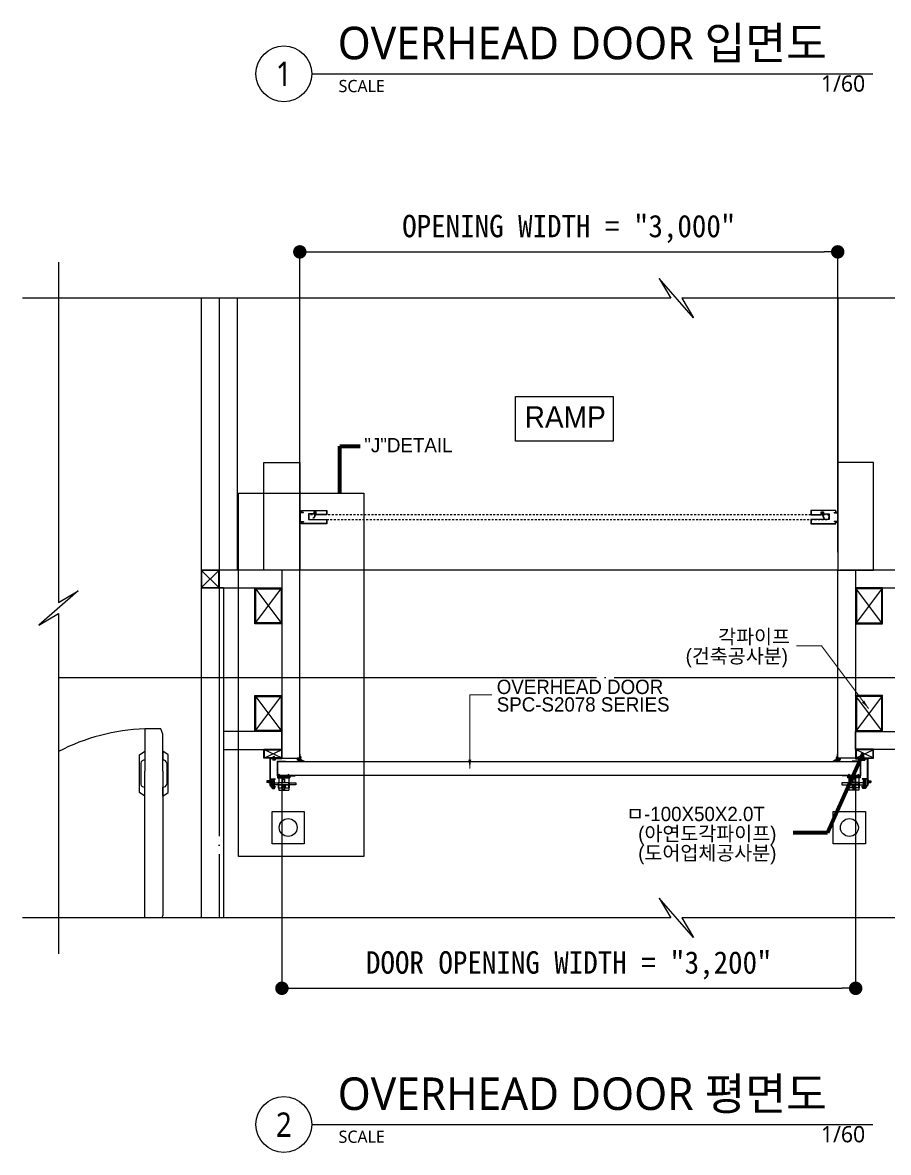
# Model space of a CAD drawing. Header units: millimetres. Extents: x 909 to 159266, y 137 to 21462.
# Drawn here: x 53636 to 58464, y 1711 to 8011 of the extents above; entities that cross this region are included whole.
import ezdxf
from ezdxf.enums import TextEntityAlignment as Align

# ---------------------------------------------------------------- set-up
doc = ezdxf.new("R2010")
doc.units = ezdxf.units.MM
doc.header["$LTSCALE"] = 50
doc.header["$MEASUREMENT"] = 0
for name, pattern in [('CEN', [62, 60, -1, 0, -1]), ('HIDDEN', [2, 1, -1]), ('지하2층 평면도 정화조변경안$0$HID', [2, 1.1, -0.9])]:
    doc.linetypes.add(name, pattern=pattern)
doc.layers.get('Defpoints').update_dxf_attribs({"color": 181})
for name, color, linetype in [('1212', 7, 'Continuous'), ('252', 252, 'Continuous'), ('3', 3, 'Continuous'), ('DIM', 7, 'Continuous'), ('HFC-23-파이프', 3, 'Continuous'), ('OHD Frame', 2, 'Continuous'), ('OHD Panel', 5, 'Continuous'), ('건축120130$0$MARK', 3, 'Continuous'), ('지하2층 평면도 정화조변경안$0$A-CEN', 1, 'CEN'), ('지하2층 평면도 정화조변경안$0$A-FLOR-FLIN-TYP2', 8, 'Continuous'), ('지하2층 평면도 정화조변경안$0$A-FLOR-GW', 6, 'Continuous'), ('지하2층 평면도 정화조변경안$0$A-FLOR-PANL', 6, 'Continuous'), ('지하2층 평면도 정화조변경안$0$A-FLOR-STUD', 9, 'Continuous'), ('지하2층 평면도 정화조변경안$0$A-ST-AXIS-CEN', 252, 'CEN'), ('지하2층 평면도 정화조변경안$0$A-볼라드', 8, 'Continuous'), ('지하2층 평면도 정화조변경안$0$ELE2', 3, 'Continuous'), ('지하2층 평면도 정화조변경안$0$XREF-PLAN$0$A-STEEL', 7, 'Continuous'), ('지하2층 평면도 정화조변경안$0$방열도어', 75, 'Continuous'), ('지하2층 평면도 정화조변경안$0$방화셔터', 11, 'Continuous')]:
    doc.layers.add(name, color=color, linetype=linetype)
doc.styles.add('2020음성 1차', font='나눔고딕Bold.ttf')
doc.styles.get("Standard").update_dxf_attribs({"font": 'NanumGothicBold.ttf'})
doc.styles.add('돋움체', font='')
doc.styles.add('울릉도M', font='NanumGothic.ttf')
doc.styles.add('헤드라인', font='')
doc.styles.get('돋움체').set_extended_font_data('DotumChe')
doc.styles.get('헤드라인').set_extended_font_data('HY울릉도M')
doc.dimstyles.new('ISO-25', dxfattribs={"dimtxt": 2.5, "dimasz": 2.5, "dimexe": 1.25, "dimexo": 0.625, "dimtad": 1, "dimtxsty": 'Standard', "dimcen": 2.5, "dimadec": 0, "dimazin": 0, "dimtfac": 1, "dimtmove": 0, "dimatfit": 3, "dimfxl": 1, "dimarcsym": 0})
doc.dimstyles.new('류재성$0', dxfattribs={"dimscale": 50, "dimtxt": 3, "dimasz": 1.5, "dimexe": 0, "dimexo": 2, "dimgap": 1, "dimtad": 1, "dimdec": 0, "dimdsep": 46, "dimlunit": 6, "dimtxsty": '2020음성 1차', "dimblk1": 'DOT', "dimblk2": 'DOT', "dimsah": 1, "dimcen": 0.09, "dimclrt": 4, "dimadec": 0, "dimazin": 0, "dimtfac": 1, "dimtdec": 4, "dimtofl": 0, "dimtmove": 0, "dimatfit": 3, "dimldrblk": 'DOT', "dimfxl": 1, "dimtolj": 1, "dimtzin": 0, "dimarcsym": 0})

# ---------------------------------------------------------------- blocks, each defined once
blk = doc.blocks.new('지하2층 평면도 정화조변경안$0$XREF-PLAN$0$각-100X100')
at = {"layer": '지하2층 평면도 정화조변경안$0$XREF-PLAN$0$A-STEEL', "color": 1}
for p, q in [((-47.7, -47.7), (47.7, 47.7)), ((-47.7, 47.7), (47.7, -47.7))]:
    blk.add_line(p, q, dxfattribs=at)
at = {"layer": '지하2층 평면도 정화조변경안$0$XREF-PLAN$0$A-STEEL'}
blk.add_lwpolyline([(-50, -50), (50, -50), (50, 50), (-50, 50)], close=True, dxfattribs=at)
at = {"layer": '지하2층 평면도 정화조변경안$0$XREF-PLAN$0$A-STEEL', "color": 8}
blk.add_lwpolyline([(-47.7, -47.7), (47.7, -47.7), (47.7, 47.7), (-47.7, 47.7)], close=True, dxfattribs=at)
blk = doc.blocks.new('지하2층 평면도 정화조변경안$0$b1')
at = {"layer": '지하2층 평면도 정화조변경안$0$A-볼라드'}
blk.add_lwpolyline([(0, 180), (180, 180), (180, 0), (0, 0), (0, 180)], dxfattribs=at)
blk.add_circle((90, 90), 50, dxfattribs=at)
blk = doc.blocks.new('지하2층 평면도 정화조변경안$0$각-150X200')
at = {"layer": '지하2층 평면도 정화조변경안$0$A-FLOR-STUD'}
for p, q in [((75, 100), (-75, -100)), ((75, -100), (-75, 100))]:
    blk.add_line(p, q, dxfattribs=at)
for points in [[(75, 100), (-75, 100), (-75, -100), (75, -100)], [(70.5, 95.5), (-70.5, 95.5), (-70.5, -95.5), (70.5, -95.5)]]:
    blk.add_lwpolyline(points, close=True, dxfattribs=at)
blk = doc.blocks.new('지하2층 평면도 정화조변경안$0$A$C53E97F43')
at = {"layer": '지하2층 평면도 정화조변경안$0$방화셔터'}
for p, q in [((0, 63.5), (0, 65)), ((0, 63.5), (0, 65)), ((20, 61.9), (20, 63.5)), ((0, 11.5), (0, 10)), ((0, 11.5), (0, 10)), ((20, 13.1), (20, 11.5)), ((79.5, 20), (82, 20)), ((79.5, 20), (80.5, 18)), ((80.5, 18), (79.5, 18)), ((79.5, 18), (80.5, 16)), ((80.5, 16), (79.5, 16)), ((79.5, 16), (80.5, 14)), ((80.5, 14), (79.5, 14)), ((79.5, 14), (80.5, 12)), ((80.5, 12), (79.5, 12)), ((79.5, 12), (80.5, 10)), ((89.5, 10), (80.5, 10)), ((82.5, 12), (82.5, 17.5)), ((82.5, 17.5), (87.5, 17.5)), ((87.5, 12), (82.5, 12)), ((87.5, 12), (87.5, 17.5)), ((88, 20), (90.5, 20)), ((90.5, 20), (89.5, 18)), ((89.5, 18), (90.5, 18)), ((90.5, 18), (89.5, 16)), ((89.5, 16), (90.5, 16)), ((90.5, 16), (89.5, 14)), ((89.5, 14), (90.5, 14)), ((90.5, 14), (89.5, 12)), ((89.5, 12), (90.5, 12)), ((90.5, 12), (89.5, 10))]:
    blk.add_line(p, q, dxfattribs=at)
for points in [[(0, 10), (10, 10), (10, 0), (150, 0), (150, 25), (90, 25), (90, 10), (80, 10), (80, 20), (50, 20), (50, 50), (150, 50), (150, 75), (10, 75), (10, 65), (0, 65)], [(0, 11.5), (11.5, 11.5), (11.5, 1.5), (148.5, 1.5), (148.5, 23.5), (91.5, 23.5), (91.5, 8.5), (78.5, 8.5), (78.5, 18.5), (48.5, 18.5), (48.5, 51.5), (148.5, 51.5), (148.5, 73.5), (11.5, 73.5), (11.5, 63.5), (0, 63.5)], [(20, 11.5), (20, 11.5), (0, 11.5), (0, 63.5), (20, 63.5)], [(20, 13.1), (1.6, 13.1), (1.6, 61.9), (20, 61.9)]]:
    blk.add_lwpolyline(points, dxfattribs=at)
for centre, radius, start, end in [((75.4, 41.4), 2, 39.97118, 180), ((73.9, 41.4), 0.5, 180, 0), ((75.4, 41.4), 1, 49.23897, 180), ((47.8, 21.2), 35.2, 358.12428, 36.69029), ((47.2, 15.9), 40, 5.83802, 42.0129), ((82.5, 20), 0.5, 180, 0), ((87.5, 20), 0.5, 180, 0)]:
    blk.add_arc(centre, radius, start, end, dxfattribs=at)
blk = doc.blocks.new('지하2층 평면도 정화조변경안$0$저온3 방셔터')
at = {"layer": '지하2층 평면도 정화조변경안$0$방화셔터', "linetype": '지하2층 평면도 정화조변경안$0$HID', "ltscale": 0.2}
for p, q in [((2350, 12.5), (-550, 12.5)), ((-550, 12.5), (-550, -12.5)), ((2350, -12.5), (2350, 12.5)), ((-550, -12.5), (2350, -12.5))]:
    blk.add_line(p, q, dxfattribs=at)
at = {"layer": '지하2층 평면도 정화조변경안$0$방화셔터', "xscale": -1, "rotation": 180}
blk.add_blockref('지하2층 평면도 정화조변경안$0$A$C53E97F43', (-600, 37.5), dxfattribs=at)
at = {"layer": '지하2층 평면도 정화조변경안$0$방화셔터', "rotation": 180}
blk.add_blockref('지하2층 평면도 정화조변경안$0$A$C53E97F43', (2400, 37.5), dxfattribs=at)
blk = doc.blocks.new('2TRACK')
at = {"color": 2}
for p, q in [((-35.9, 54.2), (-35.9, 21)), ((-35.9, 21), (-23.7, 3.5)), ((-33.6, 54.2), (-33.6, 21.7)), ((-33.6, 21.7), (-22.5, 5.8)), ((-33.1, 57), (-7.9, 57)), ((-33.1, 54.7), (-7.9, 54.7)), ((-23.7, 3.5), (-12.1, 3.5)), ((-22.5, 5.8), (-13.5, 5.8)), ((-13.5, 5.8), (-8.3, 15.5)), ((-12.1, 3.5), (-6.3, 14.4)), ((-8.3, 15.5), (-6.3, 14.4)), ((-7.9, 57), (-7.9, 54.7))]:
    blk.add_line(p, q, dxfattribs=at)
for radius in [2.8, 0.5]:
    blk.add_arc((-33.1, 54.2), radius, 90, 180, dxfattribs=at)
blk = doc.blocks.new('78t angle')
at = {"color": 2}
for p, q in [((-45.3, 37.5), (-45.3, 35.2)), ((-45.3, 37.5), (18.9, 37.5)), ((-45.3, 35.2), (18.9, 35.2)), ((19.4, 34.7), (19.4, -113.5)), ((21.7, 34.7), (21.7, -113.5)), ((21.7, -113.5), (19.4, -113.5))]:
    blk.add_line(p, q, dxfattribs=at)
for radius in [2.8, 0.5]:
    blk.add_arc((18.9, 34.7), radius, 0, 90, dxfattribs=at)
blk = doc.blocks.new('프레임100X50X2.3T')
at = {"color": 1}
for p, q in [((105125.2, -46858.7), (105170.6, -46763.3)), ((105125.2, -46763.3), (105170.6, -46858.7))]:
    blk.add_line(p, q, dxfattribs=at)
at = {"layer": 'OHD Frame'}
for points in [[(105172.9, -46761), (105172.9, -46861), (105122.9, -46861), (105122.9, -46761)], [(105170.6, -46763.3), (105170.6, -46858.7), (105125.2, -46858.7), (105125.2, -46763.3)]]:
    blk.add_lwpolyline(points, close=True, dxfattribs=at)
blk = doc.blocks.new('_Dot')
at = {"layer": 'DIM', "color": 0, "lineweight": -2}
blk.add_line((-0.5, 0), (-1, 0), dxfattribs=at)
at = {"layer": 'DIM', "color": 0, "const_width": 0.5}
blk.add_lwpolyline([(-0.25, 0, 1), (0.25, 0, 1)], format="xyb", close=True, dxfattribs=at)
blk = doc.blocks.new('*D5546')
at = {"layer": '252', "color": 0, "lineweight": -2}
for p, q in [((55181.7, 5058.4), (55181.7, 6732.3)), ((55256.7, 6732.3), (58106.7, 6732.3)), ((58181.7, 5058.4), (58181.7, 6732.3))]:
    blk.add_line(p, q, dxfattribs=at)
at = {"layer": 'Defpoints', "color": 0}
for p in [(58181.7, 6732.3), (55181.7, 4958.4), (58181.7, 4958.4)]:
    blk.add_point(p, dxfattribs=at)
at = {"layer": '252', "color": 0, "linetype": 'ByBlock', "lineweight": -2, "xscale": 75, "yscale": 75, "zscale": 75, "rotation": 180}
blk.add_blockref('_Dot', (55181.7, 6732.3), dxfattribs=at)
at = {"layer": '252', "color": 0, "linetype": 'ByBlock', "lineweight": -2, "xscale": 75, "yscale": 75, "zscale": 75}
blk.add_blockref('_Dot', (58181.7, 6732.3), dxfattribs=at)
at = {"layer": '252', "color": 4, "insert": (56681.7, 6860.1), "char_height": 125, "attachment_point": 5, "style": '돋움체'}
blk.add_mtext('\\A1;OPENING WIDTH = "3,000"', dxfattribs=at)
blk = doc.blocks.new('*D5547')
at = {"layer": '252', "color": 0, "lineweight": -2}
for p, q in [((55081.7, 3808.4), (55081.7, 2626)), ((58281.7, 3808.4), (58281.7, 2626)), ((55156.7, 2626), (58206.7, 2626))]:
    blk.add_line(p, q, dxfattribs=at)
at = {"layer": 'Defpoints', "color": 0}
for p in [(55081.7, 3908.4), (58281.7, 3908.4), (58281.7, 2626)]:
    blk.add_point(p, dxfattribs=at)
at = {"layer": '252', "color": 0, "linetype": 'ByBlock', "lineweight": -2, "xscale": 75, "yscale": 75, "zscale": 75, "rotation": 180}
blk.add_blockref('_Dot', (55081.7, 2626), dxfattribs=at)
at = {"layer": '252', "color": 0, "linetype": 'ByBlock', "lineweight": -2, "xscale": 75, "yscale": 75, "zscale": 75}
blk.add_blockref('_Dot', (58281.7, 2626), dxfattribs=at)
at = {"layer": '252', "color": 4, "insert": (56681.7, 2753.8), "char_height": 125, "attachment_point": 5, "style": '돋움체'}
blk.add_mtext('\\A1;DOOR OPENING WIDTH = "3,200"', dxfattribs=at)

msp = doc.modelspace()

# ---------------------------------------------------------------- hatches: boundary and pattern name
at = {"layer": 'HFC-23-파이프'}
h = msp.add_hatch(color=7, dxfattribs=at)
h.dxf.hatch_style = 1
h.paths.add_polyline_path([(55177.7, 3904), (55181.7, 3904), (55181.7, 3905.9), (55168.7, 3905.9), (55168.7, 3904), (55172.6, 3904), (55172.6, 3902.4), (55169.3, 3902.4), (55168.1, 3902.2), (55166, 3899.4), (55177, 3894.4), (55184.5, 3892.6), (55177.4, 3895.3), (55169.4, 3899.7), (55171.7, 3900.6), (55176, 3901.4), (55179.6, 3899.6), (55187.7, 3894.6), (55194.3, 3891.4), (55195.7, 3891.2), (55195.7, 3891.2), (55189.7, 3894.6), (55182.4, 3900.3), (55182.4, 3902.4), (55177.7, 3902.4)])
h.paths.add_polyline_path([(55185.4, 3907.5, -0.154527), (55185.4, 3908.1), (55186.3, 3910.6, -0.170014), (55186.7, 3911.1, 1.840759), (55183.7, 3912.6), (55183.6, 3908.9), (55184.8, 3902.2), (55193.4, 3896.6), (55203.9, 3892.1), (55209.1, 3891.2), (55206, 3892.2), (55195.4, 3897.6), (55186.4, 3904)])
h = msp.add_hatch(color=7, dxfattribs=at)
h.dxf.hatch_style = 1
h.paths.add_polyline_path([(58185.6, 3904), (58181.7, 3904), (58181.7, 3905.9), (58194.7, 3905.9), (58194.7, 3904), (58190.8, 3904), (58190.8, 3902.4), (58194, 3902.4), (58195.3, 3902.2), (58197.3, 3899.4), (58186.4, 3894.4), (58178.9, 3892.6), (58185.9, 3895.3), (58193.9, 3899.7), (58191.6, 3900.6), (58187.3, 3901.4), (58183.7, 3899.6), (58175.6, 3894.6), (58169, 3891.4), (58167.7, 3891.2), (58167.6, 3891.2), (58173.6, 3894.6), (58181, 3900.3), (58181, 3902.4), (58185.6, 3902.4)])
h.paths.add_polyline_path([(58177.9, 3907.5, 0.154527), (58177.9, 3908.1), (58177, 3910.6, 0.170014), (58176.6, 3911.1, -1.840759), (58179.7, 3912.6), (58179.8, 3908.9), (58178.5, 3902.2), (58169.9, 3896.6), (58159.4, 3892.1), (58154.3, 3891.2), (58157.3, 3892.2), (58167.9, 3897.6), (58176.9, 3904)])

# ---------------------------------------------------------------- linework, layer by layer
for p, q in [((55167.2, 3902.9), (55167.2, 3907.9)), ((55181.2, 3908.4), (55167.7, 3908.4)), ((55168.7, 3903.9), (55168.7, 3906.9)), ((55181.7, 3906.9), (55168.7, 3906.9)), ((55181.7, 3905.9), (55168.7, 3905.9)), ((55168.7, 3905.9), (55168.7, 3904)), ((55181.7, 3908.9), (55181.7, 3930.7)), ((55181.7, 3903.9), (55181.7, 3906.9)), ((55181.7, 3904), (55181.7, 3905.9)), ((55183.2, 3917.7), (55183.2, 3930.7)), ((55183.2, 3902.9), (55183.2, 3912.9)), ((55186.3, 3910.6), (55185.4, 3908.1)), ((55185.4, 3907.5), (55186.4, 3904)), ((55186.2, 3908.2), (55186.2, 3909.8)), ((55187.7, 3908.2), (55187.7, 3908.9)), ((58175.7, 3908.2), (58175.7, 3908.9)), ((58177.9, 3907.5), (58176.9, 3904)), ((58177, 3910.6), (58177.9, 3908.1)), ((58177.2, 3908.2), (58177.2, 3909.8)), ((58180.2, 3917.7), (58180.2, 3930.7)), ((58180.2, 3902.9), (58180.2, 3912.9)), ((58181.7, 3908.9), (58181.7, 3930.7)), ((58181.7, 3903.9), (58181.7, 3906.9)), ((58181.7, 3906.9), (58194.7, 3906.9)), ((58181.7, 3904), (58181.7, 3905.9)), ((58181.7, 3905.9), (58194.7, 3905.9)), ((58182.2, 3908.4), (58195.7, 3908.4)), ((58194.7, 3903.9), (58194.7, 3906.9)), ((58194.7, 3905.9), (58194.7, 3904)), ((58196.2, 3902.9), (58196.2, 3907.9)), ((55171.4, 3902.4), (55167.7, 3902.4)), ((55168.7, 3904), (55172.6, 3904)), ((55171.4, 3903.9), (55168.7, 3903.9)), ((55172.6, 3902.4), (55169.3, 3902.4)), ((55172.6, 3904), (55172.6, 3902.4)), ((55177.7, 3902.4), (55177.7, 3904)), ((55177.7, 3904), (55181.7, 3904)), ((55181.7, 3903.9), (55178.9, 3903.9)), ((55182.7, 3902.4), (55178.9, 3902.4)), ((58180.7, 3902.4), (58184.4, 3902.4)), ((58185.6, 3904), (58181.7, 3904)), ((58181.7, 3903.9), (58184.4, 3903.9)), ((58185.6, 3902.4), (58185.6, 3904)), ((58194.7, 3904), (58190.8, 3904)), ((58190.8, 3904), (58190.8, 3902.4)), ((58190.8, 3902.4), (58194, 3902.4)), ((58191.9, 3903.9), (58194.7, 3903.9)), ((58191.9, 3902.4), (58195.7, 3902.4))]:
    msp.add_line(p, q)
at = {"color": 2}
for p, q in [((55055.1, 3892), (55055.1, 3810.8)), ((55056.7, 3890.4), (55056.7, 3812.4)), ((55101.6, 3890.4), (55056.7, 3890.4)), ((55101.6, 3892), (55101.6, 3890.4)), ((58261.8, 3892), (58261.8, 3890.4)), ((58261.8, 3890.4), (58306.7, 3890.4)), ((58306.7, 3890.4), (58306.7, 3812.4)), ((58308.3, 3892), (58308.3, 3810.8)), ((55156.4, 3812.4), (55056.7, 3812.4)), ((58206.9, 3812.4), (58306.7, 3812.4))]:
    msp.add_line(p, q, dxfattribs=at)
at = {"color": 4}
for p, q in [((55057.1, 3810.8), (55057.1, 3799.3)), ((55057.1, 3808.6), (55126.4, 3808.6)), ((55057.1, 3799.3), (55073.6, 3799.3)), ((55064.6, 3799.3), (55064.6, 3774.1)), ((55073.6, 3799.3), (55073.6, 3808.6)), ((55073.6, 3807), (55074.7, 3807)), ((55073.6, 3800.9), (55074.7, 3800.9)), ((55074.7, 3799.3), (55074.7, 3808.6)), ((55074.7, 3799.3), (55108.7, 3799.3)), ((55086, 3792.1), (55097, 3792.1)), ((55108.7, 3799.3), (55108.7, 3808.6)), ((55108.7, 3807), (55109.9, 3807)), ((55108.7, 3800.9), (55109.9, 3800.9)), ((55109.9, 3799.3), (55109.9, 3808.6)), ((55109.9, 3799.3), (55126.4, 3799.3)), ((55119.6, 3799.3), (55119.6, 3774.1)), ((55126.4, 3810.8), (55126.4, 3799.3)), ((58236.9, 3810.8), (58236.9, 3799.3)), ((58306.2, 3808.6), (58236.9, 3808.6)), ((58253.4, 3799.3), (58236.9, 3799.3)), ((58243.7, 3799.3), (58243.7, 3774.1)), ((58253.4, 3799.3), (58253.4, 3808.6)), ((58254.6, 3807), (58253.4, 3807)), ((58254.6, 3800.9), (58253.4, 3800.9)), ((58254.6, 3799.3), (58254.6, 3808.6)), ((58288.6, 3799.3), (58254.6, 3799.3)), ((58277.3, 3792.1), (58266.3, 3792.1)), ((58288.6, 3799.3), (58288.6, 3808.6)), ((58289.7, 3807), (58288.6, 3807)), ((58289.7, 3800.9), (58288.6, 3800.9)), ((58289.7, 3799.3), (58289.7, 3808.6)), ((58306.2, 3799.3), (58289.7, 3799.3)), ((58298.7, 3799.3), (58298.7, 3774.1)), ((58306.2, 3810.8), (58306.2, 3799.3)), ((55061.5, 3774.1), (55061.5, 3759.6)), ((55064.6, 3744.1), (55064.6, 3730.8)), ((55064.6, 3730.8), (55119.6, 3730.8)), ((55119.6, 3744.1), (55119.6, 3730.8)), ((55122, 3774.1), (55122, 3759.6)), ((58241.3, 3774.1), (58241.3, 3759.6)), ((58243.7, 3744.1), (58243.7, 3730.8)), ((58298.7, 3730.8), (58243.7, 3730.8)), ((58298.7, 3744.1), (58298.7, 3730.8)), ((58301.8, 3774.1), (58301.8, 3759.6))]:
    msp.add_line(p, q, dxfattribs=at)
at = {"color": 1, "linetype": 'HIDDEN', "ltscale": 3}
for p, q in [((55122, 3772.3), (55061.5, 3772.3)), ((55122, 3761.3), (55061.5, 3761.3)), ((58241.3, 3772.3), (58301.8, 3772.3)), ((58241.3, 3761.3), (58301.8, 3761.3))]:
    msp.add_line(p, q, dxfattribs=at)
at = {"color": 8, "linetype": 'HIDDEN', "ltscale": 3}
for p, q in [((55064.6, 3744.1), (55064.6, 3774.1)), ((55119.6, 3744.1), (55119.6, 3774.1)), ((58243.7, 3744.1), (58243.7, 3774.1)), ((58298.7, 3744.1), (58298.7, 3774.1))]:
    msp.add_line(p, q, dxfattribs=at)
at = {"color": 2}
for points in [[(53835.5, 6674.3), (53835.5, 4777.1), (53945.5, 4841.8), (53725.6, 4651), (53835.5, 4715.6), (53835.5, 2818.5)], [(60927.8, 6474.3), (57312.4, 6474.3), (57377.1, 6364.4), (57186.3, 6584.2), (57250.9, 6474.3), (53635.5, 6474.3)], [(60927.8, 3018.5), (57312.4, 3018.5), (57377.1, 2908.5), (57186.3, 3128.4), (57250.9, 3018.5), (53635.5, 3018.5)]]:
    msp.add_lwpolyline(points, dxfattribs=at)
for points in [[(56385.2, 5925), (56929.8, 5925), (56929.8, 5677.4), (56385.2, 5677.4)], [(54839, 5386), (55538.4, 5386), (55538.4, 3360.1), (54839, 3360.1)]]:
    msp.add_lwpolyline(points, close=True)
for points in [[(55186.4, 3904), (55195.4, 3897.6), (55206, 3892.2), (55209.1, 3891.2), (55203.9, 3892.1), (55193.4, 3896.6), (55184.8, 3902.2), (55183.6, 3908.9), (55183.7, 3912.6)], [(58176.9, 3904), (58167.9, 3897.6), (58157.3, 3892.2), (58154.3, 3891.2), (58159.4, 3892.1), (58169.9, 3896.6), (58178.5, 3902.2), (58179.8, 3908.9), (58179.7, 3912.6)], [(55177.7, 3902.4), (55182.4, 3902.4), (55182.4, 3900.3), (55189.7, 3894.6), (55195.7, 3891.2), (55194.3, 3891.4), (55187.7, 3894.6), (55179.6, 3899.6), (55176, 3901.4), (55171.7, 3900.6), (55169.4, 3899.7), (55177.4, 3895.3), (55184.5, 3892.6), (55177, 3894.4), (55166, 3899.4), (55168.1, 3902.2), (55169.3, 3902.4)], [(58185.6, 3902.4), (58181, 3902.4), (58181, 3900.3), (58173.6, 3894.6), (58167.6, 3891.2), (58169, 3891.4), (58175.6, 3894.6), (58183.7, 3899.6), (58187.3, 3901.4), (58191.6, 3900.6), (58193.9, 3899.7), (58185.9, 3895.3), (58178.9, 3892.6), (58186.4, 3894.4), (58197.3, 3899.4), (58195.3, 3902.2), (58194, 3902.4)]]:
    msp.add_lwpolyline(points)
at = {"color": 3}
for points in [[(55038.7, 3749.1), (55038.7, 3784.6, 0.414214), (55033.2, 3790.1), (55033.2, 3790.1, 0.414214), (55027.7, 3784.6), (55027.7, 3749.1, 0.414214), (55033.2, 3743.6), (55033.2, 3743.6, 0.414214)], [(58324.6, 3749.1), (58324.6, 3784.6, -0.414214), (58330.1, 3790.1), (58330.1, 3790.1, -0.414214), (58335.6, 3784.6), (58335.6, 3749.1, -0.414214), (58330.1, 3743.6), (58330.1, 3743.6, -0.414214)]]:
    msp.add_lwpolyline(points, format="xyb", close=True, dxfattribs=at)
for points in [[(55038.7, 3772.3), (55061.5, 3772.3)], [(55061.5, 3761.3), (55038.7, 3761.3)], [(55122, 3772.3), (55158.7, 3772.3), (55158.7, 3761.3), (55122, 3761.3)], [(58241.3, 3772.3), (58204.6, 3772.3), (58204.6, 3761.3), (58241.3, 3761.3)], [(58324.6, 3772.3), (58301.8, 3772.3)], [(58301.8, 3761.3), (58324.6, 3761.3)]]:
    msp.add_lwpolyline(points, dxfattribs=at)
for centre, radius, start, end in [((55167.7, 3907.9), 0.5, 90, 180), ((55181.2, 3908.9), 0.5, 270, 0), ((55182.4, 3930.7), 0.75, 0, 180), ((55184.2, 3917.7), 1, 180, 287.4576), ((55185.7, 3912.9), 2.5, 295.37693, 180), ((55185.6, 3912.8), 2, 302.20348, 188.15068), ((55185.7, 3912.9), 4, 306.8699, 107.4576), ((55186.4, 3907.8), 1, 160.79875, 195.93572), ((55187.2, 3909.8), 1, 115.37693, 180), ((55186.9, 3908.2), 0.75, 180, 0), ((55187.2, 3910.3), 1, 122.20348, 160.79875), ((55188.7, 3908.9), 1, 126.8699, 180), ((58177.7, 3912.9), 4, 72.5424, 233.1301), ((58177.7, 3912.9), 2.5, 0, 244.62307), ((58174.7, 3908.9), 1, 0, 53.1301), ((58177.7, 3912.8), 2, 351.84932, 237.79652), ((58176.4, 3908.2), 0.75, 180, 0), ((58176.1, 3910.3), 1, 19.20125, 57.79652), ((58176.2, 3909.8), 1, 0, 64.62307), ((58176.9, 3907.8), 1, 344.06428, 19.20125), ((58179.2, 3917.7), 1, 252.5424, 0), ((58180.9, 3930.7), 0.75, 0, 180), ((58182.2, 3908.9), 0.5, 180, 270), ((58195.7, 3907.9), 0.5, 0, 90), ((55167.7, 3902.9), 0.5, 180, 270), ((55171.4, 3903.2), 0.75, 270, 90), ((55178.9, 3903.2), 0.75, 90, 270), ((55182.7, 3902.9), 0.5, 270, 0), ((58180.7, 3902.9), 0.5, 180, 270), ((58184.4, 3903.2), 0.75, 270, 90), ((58191.9, 3903.2), 0.75, 90, 270), ((58195.7, 3902.9), 0.5, 270, 0)]:
    msp.add_arc(centre, radius, start, end)
at = {"layer": '1212', "color": 3}
for p, q in [((55028.5, 3906.1), (55028.5, 3903.7)), ((55033.9, 3917.3), (55037.5, 3920.9)), ((55033.9, 3913.3), (55039.2, 3919.1)), ((55033.9, 3910.7), (55033.9, 3917.3)), ((55034.5, 3910.7), (55040.8, 3917.5)), ((55041, 3917.3), (55037.5, 3920.9)), ((55037.5, 3910.7), (55041, 3914.6)), ((55040.5, 3910.7), (55041, 3911.3)), ((55041, 3910.7), (55041, 3917.3)), ((55046.4, 3906.1), (55046.4, 3903.7)), ((58316.9, 3906.1), (58316.9, 3903.7)), ((58322.3, 3917.3), (58325.9, 3920.9)), ((58322.3, 3910.7), (58322.3, 3917.3)), ((58325.8, 3910.7), (58322.3, 3914.6)), ((58322.9, 3910.7), (58322.3, 3911.3)), ((58328.8, 3910.7), (58322.6, 3917.5)), ((58329.4, 3913.3), (58324.1, 3919.1)), ((58329.4, 3917.3), (58325.9, 3920.9)), ((58329.4, 3910.7), (58329.4, 3917.3)), ((58334.9, 3906.1), (58334.9, 3903.7)), ((55046.4, 3903.7), (55028.5, 3903.7)), ((55030.3, 3903.7), (55030.3, 3898.2)), ((55044.6, 3898.2), (55030.3, 3898.2)), ((55034.1, 3903.7), (55034.1, 3898.2)), ((55040.8, 3903.7), (55040.8, 3898.2)), ((55044.6, 3903.7), (55044.6, 3898.2)), ((58316.9, 3903.7), (58334.9, 3903.7)), ((58318.8, 3903.7), (58318.8, 3898.2)), ((58318.8, 3898.2), (58333, 3898.2)), ((58322.5, 3903.7), (58322.5, 3898.2)), ((58329.2, 3903.7), (58329.2, 3898.2)), ((58333, 3903.7), (58333, 3898.2)), ((55007.7, 3782.2), (54997.9, 3782.2)), ((54997.9, 3782.2), (54997.9, 3774.2)), ((54998.3, 3782.2), (54997.9, 3780.2)), ((55000, 3782.2), (54998.6, 3774.2)), ((55001.7, 3782.2), (55000.4, 3774.2)), ((55003.4, 3782.2), (55002.1, 3774.2)), ((55005.2, 3782.2), (55003.8, 3774.2)), ((55006.9, 3782.2), (55005.6, 3774.2)), ((55007.7, 3770.9), (55007.7, 3785.4)), ((55007.7, 3785.4), (55012.7, 3785.4)), ((55007.7, 3781.8), (55012.7, 3781.8)), ((55012.7, 3785.7), (55012.7, 3770.7)), ((55014.7, 3785.7), (55014.7, 3770.7)), ((55014.7, 3785.4), (55014.7, 3770.9)), ((55059.4, 3808.6), (55059.4, 3807)), ((55071.8, 3807), (55059.4, 3807)), ((55060.7, 3807), (55060.7, 3803.1)), ((55070.5, 3803.1), (55060.7, 3803.1)), ((55063.1, 3817), (55065.6, 3819.5)), ((55063.1, 3814.2), (55066.8, 3818.2)), ((55063.1, 3812.4), (55063.1, 3817)), ((55063.3, 3807), (55063.3, 3803.1)), ((55063.6, 3812.4), (55067.9, 3817.1)), ((55068, 3817), (55065.6, 3819.5)), ((55065.6, 3812.4), (55068, 3815.1)), ((55067.9, 3807), (55067.9, 3803.1)), ((55068, 3812.4), (55068, 3817)), ((55070.5, 3807), (55070.5, 3803.1)), ((55071.8, 3808.6), (55071.8, 3807)), ((55112.1, 3808.6), (55112.1, 3807)), ((55124.5, 3807), (55112.1, 3807)), ((55113.4, 3807), (55113.4, 3803.1)), ((55123.2, 3803.1), (55113.4, 3803.1)), ((55115.8, 3817), (55118.3, 3819.5)), ((55115.8, 3814.2), (55119.5, 3818.2)), ((55115.8, 3812.4), (55115.8, 3817)), ((55116, 3807), (55116, 3803.1)), ((55116.3, 3812.4), (55120.6, 3817.1)), ((55120.8, 3817), (55118.3, 3819.5)), ((55118.3, 3812.4), (55120.8, 3815.1)), ((55120.6, 3807), (55120.6, 3803.1)), ((55120.8, 3812.4), (55120.8, 3817)), ((55123.2, 3807), (55123.2, 3803.1)), ((55124.5, 3808.6), (55124.5, 3807)), ((58238.8, 3808.6), (58238.8, 3807)), ((58238.8, 3807), (58251.3, 3807)), ((58240.1, 3807), (58240.1, 3803.1)), ((58240.1, 3803.1), (58250, 3803.1)), ((58242.6, 3817), (58245, 3819.5)), ((58242.6, 3812.4), (58242.6, 3817)), ((58245, 3812.4), (58242.6, 3815.1)), ((58247.1, 3812.4), (58242.7, 3817.1)), ((58242.7, 3807), (58242.7, 3803.1)), ((58247.5, 3814.2), (58243.8, 3818.2)), ((58247.5, 3817), (58245, 3819.5)), ((58247.4, 3807), (58247.4, 3803.1)), ((58247.5, 3812.4), (58247.5, 3817)), ((58250, 3807), (58250, 3803.1)), ((58251.3, 3808.6), (58251.3, 3807)), ((58291.5, 3808.6), (58291.5, 3807)), ((58291.5, 3807), (58304, 3807)), ((58292.8, 3807), (58292.8, 3803.1)), ((58292.8, 3803.1), (58302.7, 3803.1)), ((58295.3, 3817), (58297.7, 3819.5)), ((58295.3, 3812.4), (58295.3, 3817)), ((58297.7, 3812.4), (58295.3, 3815.1)), ((58299.8, 3812.4), (58295.4, 3817.1)), ((58295.4, 3807), (58295.4, 3803.1)), ((58300.2, 3814.2), (58296.5, 3818.2)), ((58300.2, 3817), (58297.7, 3819.5)), ((58300.1, 3807), (58300.1, 3803.1)), ((58300.2, 3812.4), (58300.2, 3817)), ((58302.7, 3807), (58302.7, 3803.1)), ((58304, 3808.6), (58304, 3807)), ((58348.7, 3785.7), (58348.7, 3770.7)), ((58348.7, 3785.4), (58348.7, 3770.9)), ((58350.7, 3785.7), (58350.7, 3770.7)), ((58355.7, 3785.4), (58350.7, 3785.4)), ((58355.7, 3781.8), (58350.7, 3781.8)), ((58355.7, 3770.9), (58355.7, 3785.4)), ((58355.7, 3782.2), (58365.4, 3782.2)), ((58356.4, 3782.2), (58357.8, 3774.2)), ((58358.1, 3782.2), (58359.5, 3774.2)), ((58359.9, 3782.2), (58361.2, 3774.2)), ((58361.6, 3782.2), (58363, 3774.2)), ((58363.3, 3782.2), (58364.7, 3774.2)), ((58365.1, 3782.2), (58365.4, 3780.2)), ((58365.4, 3782.2), (58365.4, 3774.2)), ((55007.7, 3774.2), (54997.9, 3774.2)), ((55007.7, 3776.3), (55007.3, 3774.2)), ((55007.7, 3774.6), (55012.7, 3774.6)), ((55012.7, 3770.9), (55007.7, 3770.9)), ((55087.3, 3758.2), (55081.9, 3750.3)), ((55081.9, 3748.1), (55081.9, 3750.3)), ((55087.3, 3741.3), (55081.9, 3748.1)), ((55087.3, 3758.2), (55087.3, 3755.2)), ((55096.2, 3758.2), (55087.3, 3758.2)), ((55096.2, 3741.3), (55087.3, 3741.3)), ((55087.4, 3746.2), (55087.4, 3748.3)), ((55096, 3746.2), (55096, 3748.3)), ((55096.2, 3758.2), (55101.5, 3750.3)), ((55096.2, 3758.2), (55096.2, 3755.2)), ((55096.2, 3741.3), (55101.5, 3748.1)), ((55101.5, 3748.1), (55101.5, 3750.3)), ((58267.1, 3758.2), (58261.8, 3750.3)), ((58261.8, 3748.1), (58261.8, 3750.3)), ((58267.1, 3741.3), (58261.8, 3748.1)), ((58267.1, 3758.2), (58267.1, 3755.2)), ((58267.1, 3758.2), (58276.1, 3758.2)), ((58267.1, 3741.3), (58276.1, 3741.3)), ((58267.3, 3746.2), (58267.3, 3748.3)), ((58275.9, 3746.2), (58275.9, 3748.3)), ((58276.1, 3758.2), (58281.4, 3750.3)), ((58276.1, 3758.2), (58276.1, 3755.2)), ((58276.1, 3741.3), (58281.4, 3748.1)), ((58281.4, 3748.1), (58281.4, 3750.3)), ((58355.7, 3774.6), (58350.7, 3774.6)), ((58350.7, 3770.9), (58355.7, 3770.9)), ((58355.7, 3776.3), (58356, 3774.2)), ((58355.7, 3774.2), (58365.4, 3774.2))]:
    msp.add_line(p, q, dxfattribs=at)
at = {"layer": '1212', "color": 2}
for p, q in [((55055.1, 3892), (55101.6, 3892)), ((58308.3, 3892), (58261.8, 3892)), ((55055.1, 3810.8), (55156.4, 3810.8)), ((55156.4, 3810.8), (55156.4, 3812.4)), ((58206.9, 3810.8), (58206.9, 3812.4)), ((58308.3, 3810.8), (58206.9, 3810.8))]:
    msp.add_line(p, q, dxfattribs=at)
at = {"layer": '1212', "color": 4}
for p, q in [((55057.1, 3808.6), (55126.4, 3808.6)), ((55086, 3792.1), (55086, 3774.1)), ((55097, 3792.1), (55097, 3774.1)), ((58306.2, 3808.6), (58236.9, 3808.6)), ((58266.3, 3792.1), (58266.3, 3774.1)), ((58277.3, 3792.1), (58277.3, 3774.1)), ((55061.5, 3774.1), (55122, 3774.1)), ((55061.5, 3759.6), (55122, 3759.6)), ((55061.5, 3759.6), (55061.5, 3744.1)), ((55061.5, 3744.1), (55085, 3744.1)), ((55086, 3742.8), (55086, 3734.3)), ((55086, 3734.3), (55097, 3734.3)), ((55097, 3742.3), (55097, 3734.3)), ((55098.4, 3744.1), (55122, 3744.1)), ((55122, 3759.6), (55122, 3744.1)), ((58301.8, 3774.1), (58241.3, 3774.1)), ((58301.8, 3759.6), (58241.3, 3759.6)), ((58241.3, 3759.6), (58241.3, 3744.1)), ((58264.9, 3744.1), (58241.3, 3744.1)), ((58266.3, 3742.3), (58266.3, 3734.3)), ((58277.3, 3734.3), (58266.3, 3734.3)), ((58277.3, 3742.8), (58277.3, 3734.3)), ((58301.8, 3744.1), (58278.3, 3744.1)), ((58301.8, 3759.6), (58301.8, 3744.1))]:
    msp.add_line(p, q, dxfattribs=at)
at = {"layer": '1212', "linetype": 'HIDDEN', "ltscale": 10}
for p, q in [((55059.4, 3807), (55057.1, 3807)), ((55073.6, 3800.9), (55057.1, 3800.9)), ((55073.6, 3807), (55071.8, 3807)), ((55074.7, 3807), (55108.7, 3807)), ((55074.7, 3800.9), (55108.7, 3800.9)), ((55109.9, 3807), (55112.1, 3807)), ((55109.9, 3800.9), (55126.4, 3800.9)), ((55124.5, 3807), (55126.4, 3807)), ((58238.8, 3807), (58236.9, 3807)), ((58253.4, 3800.9), (58236.9, 3800.9)), ((58253.4, 3807), (58251.3, 3807)), ((58288.6, 3807), (58254.6, 3807)), ((58288.6, 3800.9), (58254.6, 3800.9)), ((58289.7, 3807), (58291.5, 3807)), ((58289.7, 3800.9), (58306.2, 3800.9)), ((58304, 3807), (58306.2, 3807))]:
    msp.add_line(p, q, dxfattribs=at)
at = {"layer": '1212'}
for p, q in [((55059.4, 3808.6), (55071.8, 3808.6)), ((55112.1, 3808.6), (55124.5, 3808.6)), ((58251.3, 3808.6), (58238.8, 3808.6)), ((58304, 3808.6), (58291.5, 3808.6))]:
    msp.add_line(p, q, dxfattribs=at)
at = {"layer": '1212', "color": 3}
for points in [[(55019.3, 3784.5), (55019.3, 3771.9)], [(58344.1, 3784.5), (58344.1, 3771.9)]]:
    msp.add_lwpolyline(points, dxfattribs=at)
for centre, radius, start, end in [((55013.7, 3785.7), 1, 90, 180), ((55013.7, 3785.7), 1, 0, 90), ((54999.9, 3778.2), 20.3, 341.96136, 18.03864), ((58363.4, 3778.2), 20.3, 161.96136, 198.03864), ((58349.7, 3785.7), 1, 90, 180), ((58349.7, 3785.7), 1, 0, 90), ((55013.7, 3770.7), 1, 180, 270), ((55013.7, 3770.7), 1, 270, 0), ((55050.7, 3777.8), 42.9, 316.57518, 328.3002), ((55091.7, 3781.1), 26.2, 260.20746, 279.79254), ((55132.7, 3777.8), 42.9, 211.6998, 223.42482), ((58230.6, 3777.8), 42.9, 316.57518, 328.3002), ((58271.6, 3781.1), 26.2, 260.20746, 279.79254), ((58312.6, 3777.8), 42.9, 211.6998, 223.42482), ((58349.7, 3770.7), 1, 180, 270), ((58349.7, 3770.7), 1, 270, 0)]:
    msp.add_arc(centre, radius, start, end, dxfattribs=at)
msp.add_ellipse((55091.7, 3748.3), major_axis=(7.39, 0), ratio=0.851726, dxfattribs=at)
at = {"layer": '1212', "color": 3, "extrusion": (0, 0, -1)}
msp.add_ellipse((58271.6, 3748.3), major_axis=(-7.39, 0), ratio=0.851726, dxfattribs=at)
at = {"layer": '1212', "color": 3}
for points, knots in [([(55096, 3748.3), (55096, 3748.7, 0), (55096, 3749, 0), (55095.7, 3749.6, 0), (55095.5, 3750, 0), (55094.8, 3750.6, 0), (55094.4, 3750.9, 0), (55093.5, 3751.3, 0), (55092.9, 3751.4, 0), (55091.8, 3751.6, 0), (55091.2, 3751.5, 0), (55090.1, 3751.3, 0), (55089.6, 3751.1, 0), (55088.7, 3750.6, 0), (55088.3, 3750.3, 0), (55087.8, 3749.7, 0), (55087.6, 3749.4, 0), (55087.5, 3748.8, 0), (55087.4, 3748.6, 0), (55087.4, 3748.3, 0)], [6.283185, 6.283185, 6.283185, 6.283185, 6.643322, 6.643322, 7.003459, 7.003459, 7.363595, 7.363595, 7.723732, 7.723732, 8.083869, 8.083869, 8.444005, 8.444005, 8.804142, 8.804142, 9.164279, 9.164279, 9.424826, 9.424826, 9.424826, 9.424826]), ([(55096, 3746.2), (55096, 3746.5, 0), (55096, 3746.8, 0), (55095.7, 3747.5, 0), (55095.5, 3747.8, 0), (55094.8, 3748.4, 0), (55094.4, 3748.7, 0), (55093.5, 3749.1, 0), (55092.9, 3749.3, 0), (55091.8, 3749.4, 0), (55091.2, 3749.4, 0), (55090.1, 3749.1, 0), (55089.6, 3749, 0), (55088.7, 3748.5, 0), (55088.3, 3748.2, 0), (55087.8, 3747.5, 0), (55087.6, 3747.2, 0), (55087.4, 3746.5, 0), (55087.4, 3746.2, 0), (55087.5, 3745.6, 0), (55087.6, 3745.2, 0), (55088, 3744.6, 0), (55088.2, 3744.3, 0), (55089, 3743.7, 0), (55089.4, 3743.4, 0), (55090.4, 3743.1, 0), (55091, 3743, 0), (55092.2, 3742.9, 0), (55092.7, 3743, 0), (55093.8, 3743.3, 0), (55094.3, 3743.5, 0), (55095.1, 3744.1, 0), (55095.4, 3744.4, 0), (55095.8, 3745.1, 0), (55095.9, 3745.4, 0), (55096, 3745.9, 0), (55096, 3746, 0), (55096, 3746.2)], [0, 0, 0, 0, 0.360137, 0.360137, 0.720273, 0.720273, 1.08041, 1.08041, 1.440547, 1.440547, 1.800683, 1.800683, 2.16082, 2.16082, 2.520957, 2.520957, 2.881093, 2.881093, 3.24123, 3.24123, 3.601367, 3.601367, 3.961504, 3.961504, 4.32164, 4.32164, 4.681777, 4.681777, 5.041914, 5.041914, 5.40205, 5.40205, 5.762187, 5.762187, 6.122324, 6.122324, 6.283185, 6.283185, 6.283185, 6.283185]), ([(58267.3, 3748.3), (58267.3, 3748.7, 0), (58267.4, 3749, 0), (58267.6, 3749.6, 0), (58267.9, 3750, 0), (58268.5, 3750.6, 0), (58268.9, 3750.9, 0), (58269.9, 3751.3, 0), (58270.4, 3751.4, 0), (58271.5, 3751.6, 0), (58272.1, 3751.5, 0), (58273.2, 3751.3, 0), (58273.7, 3751.1, 0), (58274.6, 3750.6, 0), (58275, 3750.3, 0), (58275.5, 3749.7, 0), (58275.7, 3749.4, 0), (58275.9, 3748.8, 0), (58275.9, 3748.6, 0), (58275.9, 3748.3, 0)], [6.283185, 6.283185, 6.283185, 6.283185, 6.643322, 6.643322, 7.003459, 7.003459, 7.363595, 7.363595, 7.723732, 7.723732, 8.083869, 8.083869, 8.444005, 8.444005, 8.804142, 8.804142, 9.164279, 9.164279, 9.424826, 9.424826, 9.424826, 9.424826]), ([(58267.3, 3746.2), (58267.3, 3746.5, 0), (58267.4, 3746.8, 0), (58267.6, 3747.5, 0), (58267.9, 3747.8, 0), (58268.5, 3748.4, 0), (58268.9, 3748.7, 0), (58269.9, 3749.1, 0), (58270.4, 3749.3, 0), (58271.5, 3749.4, 0), (58272.1, 3749.4, 0), (58273.2, 3749.1, 0), (58273.7, 3749, 0), (58274.6, 3748.5, 0), (58275, 3748.2, 0), (58275.5, 3747.5, 0), (58275.7, 3747.2, 0), (58275.9, 3746.5, 0), (58275.9, 3746.2, 0), (58275.8, 3745.6, 0), (58275.7, 3745.2, 0), (58275.4, 3744.6, 0), (58275.1, 3744.3, 0), (58274.4, 3743.7, 0), (58273.9, 3743.4, 0), (58272.9, 3743.1, 0), (58272.3, 3743, 0), (58271.2, 3742.9, 0), (58270.6, 3743, 0), (58269.5, 3743.3, 0), (58269.1, 3743.5, 0), (58268.3, 3744.1, 0), (58268, 3744.4, 0), (58267.5, 3745.1, 0), (58267.4, 3745.4, 0), (58267.3, 3745.9, 0), (58267.3, 3746, 0), (58267.3, 3746.2)], [0, 0, 0, 0, 0.360137, 0.360137, 0.720273, 0.720273, 1.08041, 1.08041, 1.440547, 1.440547, 1.800683, 1.800683, 2.16082, 2.16082, 2.520957, 2.520957, 2.881093, 2.881093, 3.24123, 3.24123, 3.601367, 3.601367, 3.961504, 3.961504, 4.32164, 4.32164, 4.681777, 4.681777, 5.041914, 5.041914, 5.40205, 5.40205, 5.762187, 5.762187, 6.122324, 6.122324, 6.283185, 6.283185, 6.283185, 6.283185])]:
    msp.add_open_spline(points, degree=3, knots=knots, dxfattribs=at)
at = {"layer": '3', "color": 8}
for points in [[(55028.9, 3784.8), (55028.9, 3748.8)], [(55030, 3786.3), (55030, 3747.3)], [(55032, 3786.9), (55032, 3746.7)], [(55035.2, 3786.9), (55035.2, 3746.7)], [(55037.1, 3786.3), (55037.1, 3747.3)], [(55038.2, 3784.8), (55038.2, 3748.8)], [(58325.1, 3784.8), (58325.1, 3748.8)], [(58326.2, 3786.3), (58326.2, 3747.3)], [(58328.2, 3786.9), (58328.2, 3746.7)], [(58331.3, 3786.9), (58331.3, 3746.7)], [(58333.3, 3786.3), (58333.3, 3747.3)], [(58334.4, 3784.8), (58334.4, 3748.8)]]:
    msp.add_lwpolyline(points, dxfattribs=at)
at = {"layer": 'OHD Panel'}
msp.add_lwpolyline([(55056.7, 3890.4), (58306.7, 3890.4), (58306.7, 3812.4), (55056.7, 3812.4)], close=True, dxfattribs=at)
at = {"layer": '건축120130$0$MARK', "color": 4}
for p, q in [((55248, 7725.1), (58377.5, 7725.1)), ((55248, 1866.4), (58377.5, 1866.4))]:
    msp.add_line(p, q, dxfattribs=at)
for centre in [(55092.5, 7725.1), (55092.5, 1866.4)]:
    msp.add_circle(centre, 155.5, dxfattribs=at)
at = {"layer": '지하2층 평면도 정화조변경안$0$A-CEN'}
msp.add_line((54731.7, 6474.3), (54731.7, 3018.5), dxfattribs=at)
at = {"layer": '지하2층 평면도 정화조변경안$0$A-FLOR-FLIN-TYP2'}
msp.add_line((54631.7, 6474.3), (54631.7, 4958.4), dxfattribs=at)
at = {"layer": '지하2층 평면도 정화조변경안$0$A-FLOR-GW'}
for p, q in [((54731.7, 6474.3), (54731.7, 4858.4)), ((54831.7, 6474.3), (54831.7, 4958.4))]:
    msp.add_line(p, q, dxfattribs=at)
for points in [[(55181.7, 4958.4), (54981.7, 4958.4), (54981.7, 5558.4), (55181.7, 5558.4)], [(58181.7, 4958.4), (58381.7, 4958.4), (58381.7, 5558.4), (58181.7, 5558.4)], [(55081.7, 3908.4), (55181.7, 3908.4), (55181.7, 4958.4), (55081.7, 4958.4)], [(58281.7, 3908.4), (58181.7, 3908.4), (58181.7, 4958.4), (58281.7, 4958.4)]]:
    msp.add_lwpolyline(points, close=True, dxfattribs=at)
for points in [[(55194.2, 4958.4), (54731.7, 4958.4), (54731.7, 4858.4), (55081.7, 4858.4)], [(59331.7, 4958.4), (58194.2, 4958.4)], [(58281.7, 4858.4), (59331.7, 4858.4)], [(54756.7, 3958.4), (55081.7, 3958.4), (55081.7, 4058.4), (54756.7, 4058.4)], [(58781.7, 3958.4), (58281.7, 3958.4), (58281.7, 4058.4), (58781.7, 4058.4)]]:
    msp.add_lwpolyline(points, dxfattribs=at)
at = {"layer": '지하2층 평면도 정화조변경안$0$A-FLOR-PANL'}
for p, q in [((54631.7, 4858.4), (54631.7, 3018.5)), ((54756.7, 4858.4), (54756.7, 3018.5))]:
    msp.add_line(p, q, dxfattribs=at)
msp.add_lwpolyline([(54756.7, 4858.4), (54631.7, 4858.4)], dxfattribs=at)
at = {"layer": '지하2층 평면도 정화조변경안$0$A-ST-AXIS-CEN'}
msp.add_line((53835.5, 4358.4), (60727.8, 4358.4), dxfattribs=at)
at = {"layer": '지하2층 평면도 정화조변경안$0$ELE2', "linetype": '지하2층 평면도 정화조변경안$0$HID', "ltscale": 600}
msp.add_lwpolyline([(58181.7, 6474.3), (58181.7, 4958.4), (55181.7, 4958.4), (55181.7, 6474.3)], dxfattribs=at)
at = {"layer": '지하2층 평면도 정화조변경안$0$방열도어'}
for p, q in [((54287.2, 3927.9), (54317.2, 3947.9)), ((54287.2, 3717.9), (54287.2, 3927.9)), ((54317.2, 3947.9), (54317.2, 3898.2)), ((54417.2, 3947.9), (54417.2, 3898.2)), ((54447.2, 3927.9), (54417.2, 3947.9)), ((54447.2, 3717.9), (54447.2, 3927.9)), ((54294.3, 3881.2), (54294.3, 3764.7)), ((54440.1, 3881.2), (54440.1, 3764.7)), ((54317.2, 3697.9), (54287.2, 3717.9)), ((54317.2, 3697.9), (54317.2, 3747.7)), ((54417.2, 3697.9), (54417.2, 3747.7)), ((54417.2, 3697.9), (54447.2, 3717.9))]:
    msp.add_line(p, q, dxfattribs=at)
for points in [[(54417.2, 3836.7), (54417.2, 4042.9), (54407.2, 4072.9), (54317.2, 4072.9), (54317.2, 3836.7)], [(54317.2, 3018.5), (54317.2, 3836.7)], [(54417.2, 3836.7), (54417.2, 3032.9), (54412.3, 3018.5)]]:
    msp.add_lwpolyline(points, dxfattribs=at)
for centre, radius, start, end in [((54353.4, 2950.9), 1121.7, 91.85387, 117.49726), ((54315.3, 3876.7), 21.5, 85.06036, 168.21488), ((54419, 3876.7), 21.5, 11.78512, 94.93964), ((54315.3, 3769.1), 21.5, 191.78512, 274.93964), ((54419, 3769.1), 21.5, 265.06036, 348.21488)]:
    msp.add_arc(centre, radius, start, end, dxfattribs=at)

# ---------------------------------------------------------------- block references
for name, p in [('지하2층 평면도 정화조변경안$0$저온3 방셔터', (55781.7, 5253.4)), ('78t angle', (58327, 3871)), ('2TRACK', (55052.9, 3736.5))]:
    msp.add_blockref(name, p)
at = {"ltscale": 5}
for name, p in [('지하2층 평면도 정화조변경안$0$XREF-PLAN$0$각-100X100', (54681.7, 4908.4)), ('지하2층 평면도 정화조변경안$0$각-150X200', (58356.7, 4758.4)), ('지하2층 평면도 정화조변경안$0$각-150X200', (58356.7, 4158.4))]:
    msp.add_blockref(name, p, dxfattribs=at)
at = {"ltscale": 5, "xscale": -1}
for p in [(55006.7, 4758.4), (55006.7, 4158.4)]:
    msp.add_blockref('지하2층 평면도 정화조변경안$0$각-150X200', p, dxfattribs=at)
at = {"rotation": 90}
msp.add_blockref('프레임100X50X2.3T', (8220.7, -101214.4), dxfattribs=at)
at = {"xscale": -1}
for name, p in [('78t angle', (55036.4, 3871)), ('2TRACK', (58310.4, 3736.5))]:
    msp.add_blockref(name, p, dxfattribs=at)
at = {"xscale": -1, "rotation": 270}
msp.add_blockref('프레임100X50X2.3T', (105142.6, -101214.4), dxfattribs=at)
at = {"layer": '지하2층 평면도 정화조변경안$0$A-볼라드', "extrusion": (0, 0, -1), "xscale": -1, "zscale": -1, "rotation": 180}
for p in [(-55206.7, 3612.4), (-58336.7, 3612.4)]:
    msp.add_blockref('지하2층 평면도 정화조변경안$0$b1', p, dxfattribs=at)

# ---------------------------------------------------------------- texts
at = {"color": 3, "style": '헤드라인'}
for s, height, p in [('RAMP', 119.75, (56435.6, 5751.4)), ('"J"DETAIL', 79.83, (55541.2, 5614.8)), ('OVERHEAD DOOR', 79.834, (56280.1, 4266.8)), ('SPC-S2078 SERIES', 79.834, (56280.1, 4168.8)), ('ㅁ-100X50X2.0T', 79.834, (57001.5, 3558.2)), ('(아연도각파이프)', 79.83, (57068.9, 3448.7)), ('(도어업체공사분)', 79.83, (57068.9, 3340.8))]:
    msp.add_text(s, height=height, dxfattribs=at).set_placement(p)
at = {"color": 1, "style": '헤드라인'}
for s, p in [('각파이프', (57514.7, 4546.4)), ('(건축공사분)', (57333.5, 4439.1))]:
    msp.add_text(s, height=79.83, dxfattribs=at).set_placement(p)
at = {"layer": '건축120130$0$MARK', "color": 0, "style": '울릉도M'}
for s, height, p in [('OVERHEAD DOOR 입면도', 181.426, (55392.9, 7806.1)), ('SCALE', 68.03, (55398.4, 7623)), ('OVERHEAD DOOR 평면도', 181.426, (55392.9, 1947.4)), ('SCALE', 68.03, (55398.4, 1764.3))]:
    msp.add_text(s, height=height, dxfattribs=at).set_placement(p)
at = {"layer": '건축120130$0$MARK', "color": 0, "style": '울릉도M', "width": 0.875}
for s, p in [('1', (55092.5, 7725.1)), ('2', (55092.5, 1866.4))]:
    msp.add_text(s, height=136.1, dxfattribs=at).set_placement(p, align=Align.MIDDLE)
at = {"layer": '건축120130$0$MARK', "color": 0, "style": '울릉도M'}
for p in [(58334.8, 7625.7), (58334.8, 1767.1)]:
    msp.add_text('1/60', height=90.71, dxfattribs=at).set_placement(p, align=Align.RIGHT)

# ---------------------------------------------------------------- dimensions: what is measured, and where the dimension line sits
at = {"layer": '252', "color": 0}
for base, p1, p2, text, picture, middle in [((58181.7, 6732.3), (55181.7, 4958.4), (58181.7, 4958.4), 'OPENING WIDTH = "<>"', '*D5546', (56681.7, 6860.1)), ((58281.7, 2626), (55081.7, 3908.4), (58281.7, 3908.4), 'DOOR OPENING WIDTH = "<>"', '*D5547', (56681.7, 2753.8))]:
    dim = msp.add_linear_dim(base=base, p1=p1, p2=p2, text=text, dimstyle='류재성$0', override={"dimtxt": 2.5, "dimtxsty": '돋움체', "dimtix": 1, "dimtofl": 1}, dxfattribs=at)
    dim.commit()
    dim.dimension.update_dxf_attribs({"geometry": picture, "text_midpoint": middle})

# ---------------------------------------------------------------- leaders
for points, override in [([(55405.4, 5386), (55405.4, 5649.7), (55517.5, 5649.7)], {"dimasz": 50, "dimtad": 0, "dimclrd": 1, "dimlwd": 65533}), ([(58353.3, 4185.3), (58091.8, 4536), (57951.4, 4536)], {"dimasz": 50, "dimtad": 0, "dimclrd": 1, "dimlwd": 9}), ([(56129.8, 3851.1), (56129.8, 4261.7), (56251.8, 4261.7)], {"dimasz": 50, "dimtad": 0, "dimclrd": 1, "dimlwd": 9}), ([(58322.9, 3937.6), (58124.4, 3492.1), (57934, 3492.1)], {"dimasz": 50, "dimtad": 0, "dimclrd": 1, "dimlwd": 65533})]:
    msp.add_leader(points, dimstyle='ISO-25', override=override)

doc.saveas('drawing.dxf')
